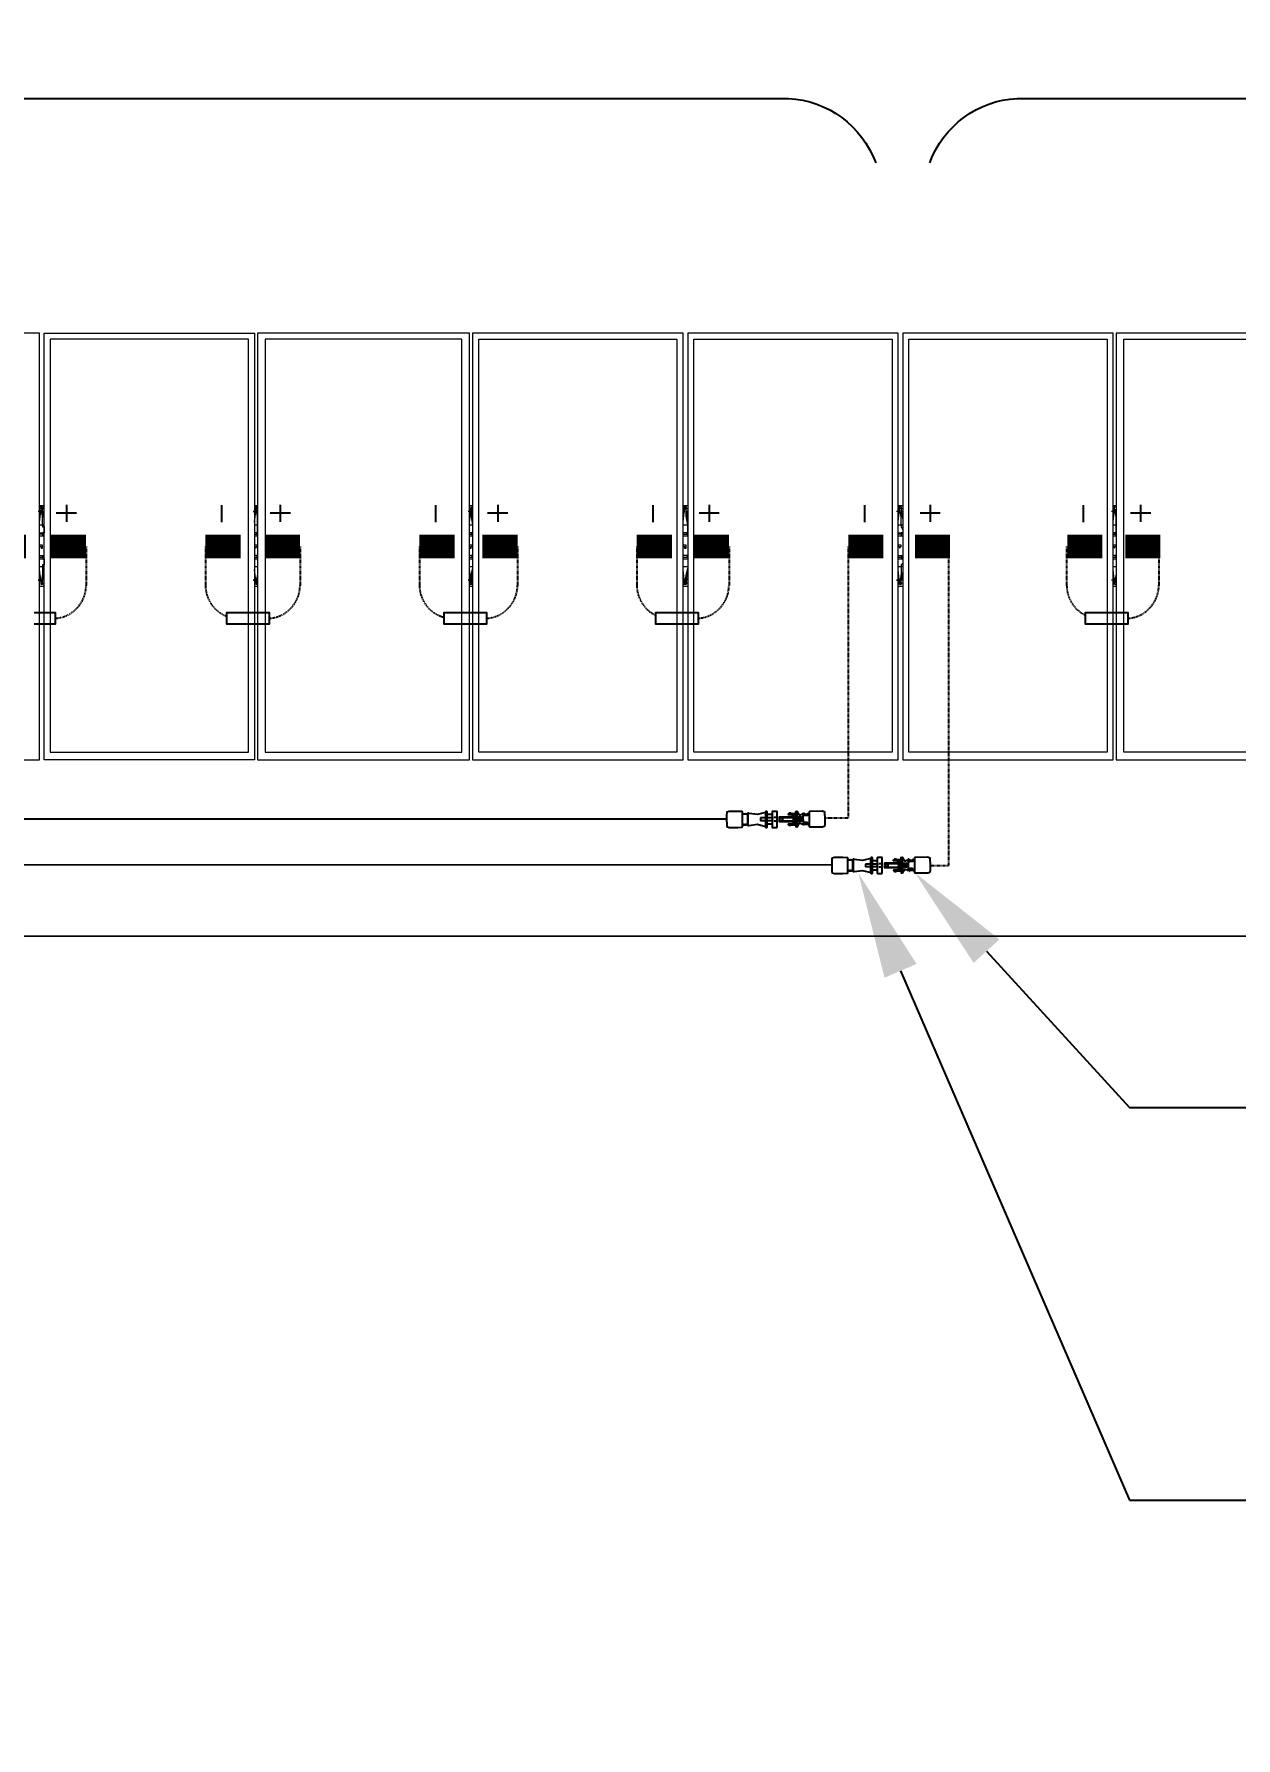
# Model space of a CAD drawing. Header units: feet. Extents: x -9903 to 12307, y -41 to 4121.
# Drawn here: x 2488.9 to 2743.8, y 2330.6 to 2692 of the extents above; entities that cross this region are included whole.
import ezdxf
from ezdxf import colors
from ezdxf.entities.mleader import LeaderData, LeaderLine
from ezdxf.lldxf.tags import DXFTag
from ezdxf.math import Vec2, Vec3

# ---------------------------------------------------------------- set-up
doc = ezdxf.new("R2010")
doc.units = ezdxf.units.FT
doc.header["$MEASUREMENT"] = 0
doc.linetypes.add('HIDDEN', pattern=[0.375, 0.25, -0.125])
for name, color, linetype in [('E-HARN-COMP', 8, 'Continuous'), ('E-TRNK-CABL-NEG', 6, 'HIDDEN'), ('E-TRUNK-CABLE-POS', 6, 'HIDDEN'), ('G-ANNO-TEXT', 1, 'Continuous'), ('Polarity-Text', 7, 'Continuous'), ('PV-DC-CABL-UG+', 5, 'DC+'), ('PV-DC-CABL-UG-', 10, 'DC-')]:
    doc.layers.add(name, color=color, linetype=linetype)
doc.styles.add('NEI-A', font='arial.ttf')
tags = doc.linetypes.add('DC+', pattern='A,0.176989,-0.049113,["DC+",NEI-A,S=0.1,R=0,X=0,Y=-0.05],-0.049113,-0.250887,0.176989', length=0.703091).pattern_tags.tags
tags[6] = DXFTag(74, 10)
tags = doc.linetypes.add('DC-', pattern='A,0.176989,-0.049113,["DC-",NEI-A,S=0.1,R=0,X=0,Y=-0.05],-0.049113,-0.250887,0.176989', length=0.703091).pattern_tags.tags
tags[6] = DXFTag(74, 10)

# ---------------------------------------------------------------- blocks, each defined once
blk = doc.blocks.new('A$Cc93f9aa1')
at = {"lineweight": 5}
for points in [[(6.2514, 0), (6.2514, 0.4666), (6.0198, 0.4666), (6.0198, 0)], [(6.4847, 0.4666), (6.2547, 0.4666), (6.2547, 0), (6.4847, 0)], [(6.7197, 0.4666), (6.4897, 0.4666), (6.4897, 0), (6.7197, 0)], [(6.7247, 0), (6.9547, 0), (6.9547, 0.4666), (6.7247, 0.4666)], [(6.9581, 0), (7.1897, 0), (7.1897, 0.4666), (6.9581, 0.4666)], [(7.423, 0.4666), (7.423, 0), (7.193, 0), (7.193, 0.4666)], [(7.658, 0.4666), (7.428, 0.4666), (7.428, 0), (7.658, 0)], [(6.0281, 0.4583), (6.2431, 0.4583), (6.2431, 0.0067), (6.0281, 0.0067)], [(6.2614, 0.4583), (6.4781, 0.4583), (6.4781, 0.0067), (6.2614, 0.0067)], [(6.4964, 0.4583), (6.7131, 0.4583), (6.7131, 0.0067), (6.4964, 0.0067)], [(6.7314, 0.4583), (6.9481, 0.4583), (6.9481, 0.0067), (6.7314, 0.0067)], [(7.1814, 0.0067), (7.1814, 0.4583), (6.9664, 0.4583), (6.9664, 0.0067)], [(7.4164, 0.4583), (7.1997, 0.4583), (7.1997, 0.0067), (7.4164, 0.0067)], [(6.2531, 0.235), (6.2531, 0.2333), (6.2514, 0.2333), (6.2514, 0.2317), (6.2531, 0.2317), (6.2547, 0.2317), (6.2547, 0.2333)], [(6.4881, 0.235), (6.4864, 0.2333), (6.4864, 0.2317), (6.4897, 0.2317), (6.4897, 0.2333), (6.4881, 0.2333)], [(6.7231, 0.235), (6.7214, 0.235), (6.7214, 0.2317), (6.7247, 0.2317), (6.7247, 0.2333), (6.7231, 0.2333)], [(6.9564, 0.235), (6.9564, 0.2333), (6.9547, 0.2333), (6.9547, 0.2317), (6.9564, 0.2317), (6.9581, 0.2317), (6.9581, 0.2333), (6.9581, 0.235)], [(7.1914, 0.235), (7.1914, 0.2333), (7.1897, 0.2333), (7.1897, 0.2317), (7.1914, 0.2317), (7.193, 0.2317), (7.193, 0.2333)], [(7.4264, 0.235), (7.4247, 0.235), (7.4247, 0.2317), (7.428, 0.2317), (7.428, 0.2333), (7.4264, 0.2333)]]:
    blk.add_lwpolyline(points, close=True, dxfattribs=at)
for points in [[(6.2547, 0.2767), (6.2514, 0.2767)], [(6.2531, 0.27), (6.2531, 0.2733), (6.2531, 0.275), (6.2531, 0.2733), (6.2514, 0.2717), (6.2514, 0.27), (6.2514, 0.2683)], [(6.2531, 0.255), (6.2514, 0.255), (6.2514, 0.2633), (6.2531, 0.2733)], [(6.4897, 0.2767), (6.4847, 0.2767)], [(6.4847, 0.255), (6.4864, 0.255), (6.4864, 0.2633), (6.4881, 0.2733)], [(6.4881, 0.27), (6.4881, 0.2733), (6.4864, 0.2733), (6.4864, 0.27), (6.4864, 0.2683)], [(6.4881, 0.2733), (6.4881, 0.275), (6.4881, 0.2733)], [(6.7247, 0.2767), (6.7197, 0.2767)], [(6.7197, 0.2683), (6.7214, 0.27), (6.7214, 0.2733), (6.7231, 0.2733), (6.7231, 0.275), (6.7247, 0.275)], [(6.7214, 0.255), (6.7197, 0.255), (6.7197, 0.2567), (6.7214, 0.2633), (6.7231, 0.2733)], [(6.7231, 0.27), (6.7231, 0.2733), (6.7231, 0.275)], [(6.9581, 0.2767), (6.9547, 0.2767)], [(6.9564, 0.255), (6.9547, 0.255), (6.9547, 0.2567), (6.9564, 0.2633), (6.9564, 0.2733), (6.9564, 0.275), (6.9564, 0.2733), (6.9564, 0.2717), (6.9547, 0.27), (6.9547, 0.2683)], [(6.9564, 0.275), (6.9581, 0.275)], [(6.9581, 0.27), (6.9581, 0.2733)], [(7.193, 0.2767), (7.1897, 0.2767)], [(7.1914, 0.27), (7.1914, 0.2733), (7.1914, 0.275), (7.1914, 0.2733), (7.1897, 0.2717), (7.1897, 0.2683)], [(7.1914, 0.255), (7.1897, 0.255), (7.1897, 0.2633), (7.1914, 0.2733)], [(7.428, 0.2767), (7.423, 0.2767)], [(7.423, 0.255), (7.4247, 0.255), (7.4247, 0.2633), (7.4264, 0.2733)], [(7.4264, 0.27), (7.4264, 0.2733), (7.4264, 0.275), (7.4264, 0.2733), (7.4247, 0.2733), (7.4247, 0.2683)], [(6.2531, 0.2467), (6.2514, 0.2467), (6.2514, 0.255)], [(6.2547, 0.2467), (6.2514, 0.2467)], [(6.2547, 0.245), (6.2514, 0.245), (6.2531, 0.245)], [(6.2514, 0.245), (6.2514, 0.2433), (6.2547, 0.2433)], [(6.4897, 0.2467), (6.4864, 0.2467), (6.4847, 0.2467), (6.4847, 0.2517), (6.4864, 0.2533), (6.4864, 0.255)], [(6.4847, 0.2467), (6.4864, 0.2467)], [(6.4897, 0.245), (6.4864, 0.245), (6.4847, 0.245)], [(6.4897, 0.2433), (6.4864, 0.2433), (6.4847, 0.2433)], [(6.4864, 0.2433), (6.4864, 0.245)], [(6.7214, 0.2467), (6.7197, 0.2467), (6.7197, 0.255)], [(6.7247, 0.2467), (6.7197, 0.2467)], [(6.7247, 0.245), (6.7197, 0.245), (6.7214, 0.245)], [(6.7197, 0.245), (6.7197, 0.2433), (6.7247, 0.2433)], [(6.9564, 0.2467), (6.9547, 0.2467), (6.9547, 0.255)], [(6.9581, 0.2467), (6.9547, 0.2467)], [(6.9581, 0.245), (6.9547, 0.245), (6.9564, 0.245)], [(6.9547, 0.245), (6.9547, 0.2433), (6.9581, 0.2433)], [(7.1914, 0.2467), (7.1897, 0.2467), (7.1897, 0.255)], [(7.193, 0.2467), (7.1897, 0.2467)], [(7.193, 0.245), (7.1897, 0.245), (7.1914, 0.245)], [(7.1897, 0.245), (7.1897, 0.2433), (7.193, 0.2433)], [(7.428, 0.2467), (7.4247, 0.2467), (7.423, 0.2467), (7.423, 0.2533), (7.4247, 0.2533), (7.4247, 0.255)], [(7.423, 0.2467), (7.4247, 0.2467)], [(7.428, 0.245), (7.4247, 0.245), (7.423, 0.245)], [(7.428, 0.2433), (7.4247, 0.2433), (7.423, 0.2433)], [(7.4247, 0.2433), (7.4247, 0.245)], [(6.2547, 0.2217), (6.2514, 0.2217), (6.2514, 0.22)], [(6.2547, 0.22), (6.2514, 0.22), (6.2531, 0.22)], [(6.2531, 0.2183), (6.2514, 0.2183), (6.2514, 0.21), (6.2514, 0.2), (6.2531, 0.1933), (6.2531, 0.1917), (6.2547, 0.1917)], [(6.2514, 0.2183), (6.2547, 0.2183)], [(6.4897, 0.2217), (6.4864, 0.2217), (6.4847, 0.2217)], [(6.4847, 0.22), (6.4864, 0.22), (6.4897, 0.22)], [(6.4864, 0.21), (6.4864, 0.2117), (6.4847, 0.215), (6.4847, 0.2183), (6.4864, 0.2183), (6.4847, 0.2183)], [(6.4847, 0.21), (6.4864, 0.21), (6.4864, 0.2), (6.4881, 0.1933), (6.4881, 0.1917), (6.4897, 0.1917)], [(6.4864, 0.22), (6.4864, 0.2217)], [(6.4897, 0.2183), (6.4864, 0.2183)], [(6.7247, 0.2217), (6.7197, 0.2217), (6.7197, 0.22)], [(6.7247, 0.22), (6.7197, 0.22), (6.7214, 0.22)], [(6.7214, 0.2183), (6.7197, 0.2183), (6.7197, 0.21), (6.7214, 0.2), (6.7214, 0.1933), (6.7231, 0.1917), (6.7247, 0.1917)], [(6.7197, 0.2183), (6.7247, 0.2183)], [(6.9581, 0.2217), (6.9547, 0.2217), (6.9547, 0.22)], [(6.9581, 0.22), (6.9547, 0.22), (6.9564, 0.22)], [(6.9547, 0.1967), (6.9547, 0.195), (6.9564, 0.1933), (6.9564, 0.19), (6.9564, 0.1917), (6.9564, 0.2), (6.9547, 0.21), (6.9547, 0.2183), (6.9564, 0.2183)], [(6.9547, 0.2183), (6.9581, 0.2183)], [(7.193, 0.2217), (7.1897, 0.2217), (7.1897, 0.22)], [(7.193, 0.22), (7.1897, 0.22), (7.1914, 0.22)], [(7.1914, 0.2183), (7.1897, 0.2183), (7.1897, 0.21), (7.1897, 0.2), (7.1914, 0.1933), (7.1914, 0.1917), (7.193, 0.1917)], [(7.1897, 0.2183), (7.193, 0.2183)], [(7.428, 0.2217), (7.4247, 0.2217), (7.423, 0.2217)], [(7.423, 0.22), (7.428, 0.22)], [(7.4247, 0.21), (7.4247, 0.2117), (7.423, 0.2117), (7.423, 0.2183), (7.4247, 0.2183), (7.423, 0.2183)], [(7.423, 0.21), (7.4247, 0.21), (7.4247, 0.2), (7.4264, 0.1933), (7.4264, 0.1917), (7.428, 0.1917)], [(7.4247, 0.22), (7.4247, 0.2217)], [(7.428, 0.2183), (7.4247, 0.2183)], [(6.2514, 0.1967), (6.2514, 0.195), (6.2514, 0.1933), (6.2531, 0.1933), (6.2531, 0.19), (6.2547, 0.19)], [(6.2547, 0.1883), (6.2514, 0.1883)], [(6.2531, 0.195), (6.2531, 0.1917), (6.2531, 0.19)], [(6.4897, 0.1883), (6.4847, 0.1883)], [(6.4881, 0.19), (6.4881, 0.1917), (6.4864, 0.1917), (6.4864, 0.195), (6.4864, 0.1967)], [(6.4881, 0.195), (6.4881, 0.1917), (6.4881, 0.19), (6.4897, 0.19)], [(6.7197, 0.1967), (6.7214, 0.195), (6.7214, 0.1917), (6.7231, 0.1917), (6.7231, 0.19), (6.7247, 0.19)], [(6.7247, 0.1883), (6.7197, 0.1883)], [(6.7231, 0.195), (6.7231, 0.1917), (6.7231, 0.19)], [(6.9581, 0.1883), (6.9547, 0.1883)], [(6.9564, 0.1917), (6.9581, 0.1917), (6.9581, 0.195)], [(7.1897, 0.1967), (7.1897, 0.1933), (7.1914, 0.1933), (7.1914, 0.19), (7.1914, 0.1917), (7.1914, 0.195)], [(7.193, 0.1883), (7.1897, 0.1883)], [(7.1914, 0.19), (7.193, 0.19)], [(7.428, 0.1883), (7.423, 0.1883)], [(7.4247, 0.1967), (7.4247, 0.1917), (7.4264, 0.1917), (7.4264, 0.19), (7.4264, 0.1917), (7.4264, 0.195)], [(7.4264, 0.19), (7.428, 0.19)]]:
    blk.add_lwpolyline(points, dxfattribs=at)
at = {"color": 8, "lineweight": 5, "true_color": 0x808080}
for points in [[(6.2547, 0.2767), (6.2514, 0.2767)], [(6.2514, 0.2733), (6.2514, 0.275), (6.2531, 0.275)], [(6.2514, 0.2617), (6.2514, 0.27), (6.2531, 0.27)], [(6.2514, 0.2667), (6.2514, 0.2683), (6.2531, 0.2683)], [(6.2531, 0.2733), (6.2531, 0.2733)], [(6.2531, 0.2733), (6.2547, 0.2583)], [(6.2547, 0.2683), (6.2547, 0.27), (6.2564, 0.27)], [(6.4897, 0.2767), (6.4847, 0.2767)], [(6.4847, 0.2733), (6.4864, 0.2733), (6.4864, 0.275), (6.4881, 0.275)], [(6.4847, 0.27), (6.4864, 0.27), (6.4864, 0.2683), (6.4847, 0.2617)], [(6.4847, 0.2667), (6.4864, 0.2683), (6.4847, 0.2683)], [(6.4881, 0.2733), (6.4881, 0.2733)], [(6.4881, 0.2733), (6.4897, 0.2583)], [(6.4897, 0.2683), (6.4897, 0.27)], [(6.7247, 0.2767), (6.7197, 0.2767)], [(6.7197, 0.2733), (6.7214, 0.2733), (6.7214, 0.275), (6.7231, 0.275)], [(6.7197, 0.27), (6.7214, 0.27), (6.7214, 0.2683), (6.7197, 0.2617)], [(6.7197, 0.2667), (6.7197, 0.2683), (6.7214, 0.2683)], [(6.7231, 0.2733), (6.7231, 0.2733)], [(6.7231, 0.2733), (6.7247, 0.2583)], [(6.7247, 0.2683), (6.7231, 0.27), (6.7247, 0.27)], [(6.7247, 0.2717), (6.7247, 0.2717)], [(6.9581, 0.2767), (6.9547, 0.2767)], [(6.9547, 0.2733), (6.9547, 0.275), (6.9564, 0.275)], [(6.9547, 0.2617), (6.9547, 0.27), (6.9564, 0.27)], [(6.9547, 0.2667), (6.9547, 0.2683), (6.9564, 0.2683)], [(6.9564, 0.2733), (6.9581, 0.2583)], [(6.9581, 0.2733), (6.9581, 0.2733)], [(6.9581, 0.2683), (6.9581, 0.27)], [(7.193, 0.2767), (7.1897, 0.2767)], [(7.1897, 0.2733), (7.1897, 0.275), (7.1914, 0.275)], [(7.1897, 0.2617), (7.1897, 0.27), (7.1914, 0.27)], [(7.1897, 0.2667), (7.1897, 0.2683), (7.1914, 0.2683)], [(7.1914, 0.2733), (7.1914, 0.2733)], [(7.1914, 0.2733), (7.193, 0.2583)], [(7.193, 0.2683), (7.193, 0.27)], [(7.428, 0.2767), (7.423, 0.2767)], [(7.423, 0.2733), (7.4247, 0.2733), (7.4247, 0.275), (7.4264, 0.275)], [(7.423, 0.27), (7.4247, 0.27), (7.4247, 0.2683), (7.423, 0.2617)], [(7.423, 0.2683), (7.4247, 0.2683), (7.423, 0.2667)], [(7.4264, 0.2733), (7.4264, 0.2733)], [(7.4264, 0.2733), (7.428, 0.2583)], [(7.428, 0.2683), (7.428, 0.27)], [(6.2547, 0.255), (6.2514, 0.255)], [(6.4897, 0.255), (6.4864, 0.255)], [(6.7247, 0.255), (6.7197, 0.255)], [(6.9581, 0.255), (6.9547, 0.255)], [(7.193, 0.255), (7.1897, 0.255)], [(7.428, 0.255), (7.4247, 0.255)], [(6.2514, 0.21), (6.2547, 0.21)], [(6.2547, 0.2067), (6.2531, 0.1917)], [(6.4864, 0.21), (6.4897, 0.21)], [(6.4897, 0.2067), (6.4881, 0.1917)], [(6.7197, 0.21), (6.7247, 0.21)], [(6.7247, 0.2067), (6.7231, 0.1917)], [(6.9547, 0.21), (6.9581, 0.21)], [(6.9581, 0.2067), (6.9564, 0.1917)], [(7.1897, 0.21), (7.193, 0.21)], [(7.193, 0.2067), (7.1914, 0.1917)], [(7.4247, 0.21), (7.428, 0.21)], [(7.428, 0.2067), (7.4264, 0.1917)], [(6.2514, 0.2033), (6.2514, 0.195), (6.2531, 0.195)], [(6.2514, 0.1967), (6.2514, 0.1983)], [(6.2531, 0.19), (6.2514, 0.19), (6.2514, 0.1917)], [(6.2547, 0.1883), (6.2514, 0.1883)], [(6.2531, 0.1917), (6.2531, 0.1917)], [(6.2547, 0.1967), (6.2547, 0.195), (6.2564, 0.195)], [(6.4847, 0.195), (6.4864, 0.195), (6.4864, 0.1967), (6.4847, 0.2033)], [(6.4847, 0.1967), (6.4864, 0.1967), (6.4847, 0.1983)], [(6.4881, 0.19), (6.4864, 0.19), (6.4864, 0.1917), (6.4847, 0.1917)], [(6.4897, 0.1883), (6.4847, 0.1883)], [(6.4881, 0.1917), (6.4881, 0.1917)], [(6.4897, 0.1967), (6.4897, 0.195), (6.4914, 0.195)], [(6.7197, 0.195), (6.7214, 0.195), (6.7214, 0.1967), (6.7197, 0.2033)], [(6.7214, 0.1967), (6.7197, 0.1967), (6.7197, 0.1983)], [(6.7231, 0.19), (6.7214, 0.19), (6.7214, 0.1917), (6.7197, 0.1917)], [(6.7247, 0.1883), (6.7197, 0.1883)], [(6.7247, 0.195), (6.7231, 0.195), (6.7247, 0.1967)], [(6.7231, 0.195), (6.7231, 0.195)], [(6.7231, 0.1917), (6.7231, 0.1917)], [(6.9547, 0.2033), (6.9547, 0.195), (6.9564, 0.195)], [(6.9564, 0.1967), (6.9547, 0.1967), (6.9547, 0.1983)], [(6.9564, 0.19), (6.9547, 0.1917)], [(6.9581, 0.1883), (6.9547, 0.1883)], [(6.9581, 0.1967), (6.9581, 0.195), (6.9597, 0.195)], [(6.9581, 0.1917), (6.9581, 0.1917)], [(7.1897, 0.2033), (7.1897, 0.195), (7.1914, 0.195)], [(7.1897, 0.1967), (7.1897, 0.1983)], [(7.1914, 0.19), (7.1897, 0.19), (7.1897, 0.1917)], [(7.193, 0.1883), (7.1897, 0.1883)], [(7.1914, 0.1917), (7.1914, 0.1917)], [(7.193, 0.1967), (7.193, 0.195), (7.1947, 0.195)], [(7.423, 0.195), (7.4247, 0.195), (7.4247, 0.1967), (7.423, 0.2033)], [(7.423, 0.1967), (7.4247, 0.1967), (7.423, 0.1983)], [(7.4264, 0.19), (7.4247, 0.19), (7.4247, 0.1917), (7.423, 0.1917)], [(7.428, 0.1883), (7.423, 0.1883)], [(7.4264, 0.1917), (7.4264, 0.1917)], [(7.428, 0.1967), (7.428, 0.195), (7.4297, 0.195)]]:
    blk.add_lwpolyline(points, dxfattribs=at)
for points in [[(6.4914, 0.27), (6.4897, 0.27)], [(6.9597, 0.27), (6.9581, 0.27)], [(7.1947, 0.27), (7.193, 0.27)], [(7.4297, 0.27), (7.428, 0.27)]]:
    blk.add_lwpolyline(points, close=True, dxfattribs=at)
blk = doc.blocks.new('A$C2C7A52CE')
at = {"layer": 'E-HARN-COMP'}
for p, q in [((-0.496, 0.086, 0.079), (-0.494, 0.085, 0.079)), ((-0.496, -0.086, 0.079), (-0.494, -0.085, 0.079))]:
    blk.add_line(p, q, dxfattribs=at)
for points, elevation in [([(-0.634, -0.1), (-0.636, -0.098), (-0.636, 0.098), (-0.634, 0.1), (-0.576, 0.1), (-0.573, 0.097), (-0.573, -0.097), (-0.576, -0.1), (-0.634, -0.1)], -0.033), ([(-0.634, 0.031), (-0.629, 0.031), (-0.629, 0.022), (-0.598, 0.022)], 0.079), ([(-0.573, 0.062), (-0.571, 0.06), (-0.515, 0.06), (-0.512, 0.062)], 0.015), ([(-0.509, -0.1), (-0.512, -0.097), (-0.512, 0.097), (-0.509, 0.1), (-0.496, 0.1), (-0.496, -0.1), (-0.509, -0.1)], -0.033), ([(-0.493, 0.097), (-0.493, 0.093), (-0.491, 0.089), (-0.389, 0.062), (-0.284, 0.075), (-0.281, 0.078), (-0.27, 0.078), (-0.27, -0.078), (-0.281, -0.078), (-0.284, -0.075), (-0.389, -0.062), (-0.491, -0.089), (-0.493, -0.097), (-0.493, 0.097)], -0.033), ([(-0.27, -0.078), (-0.267, -0.075), (-0.267, 0.075), (-0.27, 0.078)], -0.033), ([(-0.267, 0.069), (-0.263, 0.065), (-0.246, 0.065), (-0.246, 0.072), (-0.237, 0.072), (-0.237, 0.065), (-0.222, 0.065), (-0.218, 0.072), (-0.216, 0.072), (-0.212, 0.065), (-0.209, 0.065), (-0.204, 0.072), (-0.203, 0.072)], 0.079), ([(-0.003, -0.087), (-0.006, -0.091), (-0.033, -0.1), (-0.141, -0.1), (-0.198, -0.098), (-0.203, -0.095), (-0.203, 0.094), (-0.198, 0.098), (-0.141, 0.1), (-0.034, 0.1), (-0.006, 0.09), (-0.003, 0.087), (0, 0.059), (0, 0.002), (-0.002, -0.07), (-0.003, -0.087)], -0.024), ([(-0.634, -0.031), (-0.629, -0.031), (-0.629, -0.022), (-0.598, -0.022)], 0.079), ([(-0.573, -0.063), (-0.571, -0.06), (-0.515, -0.06), (-0.512, -0.063)], 0.015), ([(-0.267, -0.069), (-0.263, -0.065), (-0.246, -0.065), (-0.246, -0.072), (-0.237, -0.072), (-0.237, -0.065), (-0.229, -0.065), (-0.225, -0.073), (-0.223, -0.073), (-0.218, -0.065), (-0.215, -0.065), (-0.211, -0.073), (-0.209, -0.073), (-0.205, -0.065), (-0.203, -0.065)], -0.039)]:
    blk.add_lwpolyline(points, dxfattribs=dict(at, elevation=elevation))
for points in [[(-0.59, 0.018), (-0.426, 0.018)], [(-0.426, 0.018), (-0.426, -0.018)], [(-0.59, -0.018), (-0.426, -0.018)]]:
    blk.add_lwpolyline(points, dxfattribs=at)
blk = doc.blocks.new('A$C084F4888')
at = {"layer": 'E-HARN-COMP'}
for p, q in [((0.523, 0.021, 0.006), (0.415, 0.021, 0.006)), ((0.54, 0.017, 0.006), (0.568, 0.017, 0.006)), ((0.523, -0.021, 0.006), (0.415, -0.021, 0.006)), ((0.54, -0.017, 0.006), (0.568, -0.017, 0.006))]:
    blk.add_line(p, q, dxfattribs=at)
for points, elevation in [([(0.196, -0.096), (0.2, -0.092), (0.2, 0.092), (0.196, 0.097), (0.034, 0.098), (0.006, 0.089), (0.003, 0.086), (0.001, 0.071), (0, 0.031), (0, -0.01), (0.001, -0.072), (0.003, -0.086), (0.033, -0.098), (0.196, -0.096)], -0.011), ([(0.2, 0.068), (0.202, 0.064), (0.203, 0.062), (0.203, 0.056), (0.204, 0.056), (0.205, 0.062), (0.205, 0.064), (0.209, 0.072), (0.212, 0.072), (0.216, 0.064), (0.217, 0.056), (0.22, 0.056)], 0.053), ([(0.275, 0.077), (0.275, -0.077), (0.277, -0.074), (0.277, -0.063), (0.282, -0.059), (0.294, -0.059), (0.314, -0.052), (0.322, -0.052), (0.326, -0.054), (0.351, -0.097), (0.353, -0.098), (0.353, 0.098), (0.35, 0.096), (0.326, 0.054), (0.322, 0.052), (0.314, 0.052), (0.294, 0.059), (0.282, 0.059), (0.277, 0.063), (0.277, 0.074), (0.275, 0.077)], 0), ([(0.353, 0.086), (0.366, 0.086)], 0.004), ([(0.466, 0.063), (0.466, 0.065), (0.457, 0.073), (0.45, 0.076), (0.431, 0.076), (0.433, 0.07), (0.373, 0.07), (0.369, 0.075), (0.369, 0.096), (0.366, 0.098), (0.366, -0.098), (0.369, -0.096), (0.369, -0.075), (0.373, -0.07), (0.433, -0.07), (0.431, -0.076), (0.45, -0.076), (0.457, -0.073), (0.466, -0.065), (0.466, -0.063), (0.464, -0.062), (0.373, -0.059), (0.369, -0.055), (0.369, -0.044), (0.371, -0.042), (0.371, 0.042), (0.369, 0.044), (0.369, 0.055), (0.373, 0.059)], 0.027), ([(0.373, 0.059), (0.464, 0.062), (0.466, 0.063)], 0.027), ([(0.2, -0.067), (0.203, -0.072), (0.205, -0.072), (0.209, -0.064), (0.212, -0.064), (0.216, -0.072), (0.218, -0.072), (0.223, -0.064), (0.223, -0.062)], 0.006), ([(0.353, -0.086), (0.366, -0.086)], 0.004)]:
    blk.add_lwpolyline(points, dxfattribs=dict(at, elevation=elevation))
for points in [[(0.266, 0.077), (0.264, 0.074), (0.264, 0.067), (0.259, 0.062), (0.252, 0.062), (0.252, 0.064), (0.227, 0.064), (0.227, 0.062), (0.226, 0.062), (0.222, 0.062), (0.22, 0.06), (0.22, 0.05), (0.221, 0.047), (0.223, 0.045), (0.226, 0.044), (0.26, 0.044), (0.263, 0.045), (0.264, 0.048), (0.264, 0.067)], [(0.371, 0.037), (0.38, 0.037)], [(0.38, -0.042), (0.38, 0.042), (0.381, 0.041), (0.381, -0.041), (0.38, -0.042)], [(0.382, 0.035), (0.385, 0.034), (0.385, -0.034), (0.382, -0.035), (0.382, 0.035), (0.381, 0.039)], [(0.385, 0.029), (0.392, 0.029)], [(0.397, 0.039), (0.396, 0.035), (0.392, 0.034), (0.392, -0.034), (0.396, -0.035), (0.396, 0.035)], [(0.398, 0.042), (0.397, 0.041), (0.397, -0.041), (0.398, -0.042), (0.398, 0.042)], [(0.398, 0.037), (0.403, 0.037)], [(0.403, 0.042), (0.406, 0.041), (0.41, 0.038), (0.41, 0.034), (0.414, 0.032), (0.573, 0.032), (0.574, 0.031), (0.575, 0.024), (0.575, -0.024), (0.575, -0.03), (0.573, -0.032), (0.414, -0.032), (0.41, -0.038), (0.406, -0.041), (0.405, -0.042), (0.403, -0.042), (0.403, 0.042)], [(0.537, 0.024), (0.538, 0.022), (0.538, -0.022), (0.537, -0.024), (0.537, 0.024)], [(0.575, 0.024), (0.57, 0.019), (0.57, -0.019), (0.575, -0.024)], [(0.266, -0.077), (0.264, -0.074), (0.264, -0.067), (0.259, -0.062), (0.252, -0.062), (0.252, -0.064), (0.227, -0.064), (0.227, -0.062), (0.226, -0.062), (0.222, -0.062), (0.22, -0.06), (0.22, -0.05), (0.221, -0.047), (0.223, -0.045), (0.226, -0.044), (0.26, -0.044), (0.263, -0.045), (0.264, -0.048), (0.264, -0.067)], [(0.371, -0.037), (0.38, -0.037)], [(0.381, -0.039), (0.382, -0.035)], [(0.385, -0.029), (0.392, -0.029)], [(0.396, -0.035), (0.397, -0.039)], [(0.398, -0.037), (0.403, -0.037)]]:
    blk.add_lwpolyline(points, dxfattribs=at)
at = {"layer": 'E-HARN-COMP', "elevation": 0.063}
blk.add_lwpolyline([(0.351, 0.024), (0.299, 0.024), (0.299, -0.024), (0.351, -0.024)], close=True, dxfattribs=at)
at = {"layer": 'E-HARN-COMP'}
blk.add_circle((0.318, 0, 0.052), 0.0136, dxfattribs=at)

msp = doc.modelspace()

# ---------------------------------------------------------------- linework, layer by layer
at = {"layer": 'E-HARN-COMP', "const_width": 5}
for points in [[(2479.79, 2583.32), (2487.24, 2583.32)], [(2492.5, 2583.32), (2499.96, 2583.32)], [(2525.26, 2583.32), (2532.72, 2583.32)], [(2537.88, 2583.32), (2545.33, 2583.32)], [(2570.64, 2583.32), (2578.09, 2583.32)], [(2583.98, 2583.32), (2591.44, 2583.32)], [(2616.74, 2583.32), (2624.19, 2583.32)], [(2628.84, 2583.32), (2636.29, 2583.32)], [(2661.59, 2583.32), (2669.05, 2583.32)], [(2675.7, 2583.32), (2683.15, 2583.32)], [(2708.02, 2583.32), (2715.48, 2583.32)], [(2720.32, 2583.32), (2727.78, 2583.32)]]:
    msp.add_lwpolyline(points, dxfattribs=at)
at = {"layer": 'E-HARN-COMP'}
for points in [[(2488.92, 2566.91), (2493.49, 2566.91), (2493.49, 2569.23), (2488.92, 2569.23)], [(2534.3, 2569.23), (2529.73, 2569.23), (2529.73, 2566.91), (2534.3, 2566.91)], [(2534.3, 2566.91), (2538.86, 2566.91), (2538.86, 2569.23), (2534.3, 2569.23)], [(2580.4, 2569.23), (2575.83, 2569.23), (2575.83, 2566.91), (2580.4, 2566.91)], [(2580.4, 2566.91), (2584.96, 2566.91), (2584.96, 2569.23), (2580.4, 2569.23)], [(2625.25, 2569.23), (2620.69, 2569.23), (2620.69, 2566.91), (2625.25, 2566.91)], [(2625.25, 2566.91), (2629.82, 2566.91), (2629.82, 2569.23), (2625.25, 2569.23)], [(2716.4, 2569.23), (2711.84, 2569.23), (2711.84, 2566.91), (2716.4, 2566.91)], [(2716.4, 2566.91), (2720.97, 2566.91), (2720.97, 2569.23), (2716.4, 2569.23)]]:
    msp.add_lwpolyline(points, dxfattribs=at)
at = {"layer": 'E-TRNK-CABL-NEG', "ltscale": 0.1}
for points in [[(2525.26, 2583.32), (2525.26, 2575.08, 0.30904), (2529.73, 2568.53, 0.30904)], [(2570.64, 2583.32), (2570.64, 2575.08, 0.338726), (2575.83, 2568.3, 0.338726)], [(2616.74, 2583.32), (2616.74, 2575.08, 0.286977), (2620.69, 2568.76, 0.286977)], [(2707.89, 2583.32), (2707.89, 2575.08, 0.286977), (2711.84, 2568.76, 0.286977)]]:
    msp.add_lwpolyline(points, format="xyb", dxfattribs=at)
msp.add_lwpolyline([(2661.59, 2583.32), (2661.59, 2525.71), (2656.67, 2525.71)], dxfattribs=at)
at = {"layer": 'E-TRUNK-CABLE-POS', "ltscale": 0.1}
for points in [[(2499.96, 2583.32), (2499.96, 2575.08, -0.391396), (2493.49, 2568.08, -0.391396)], [(2545.33, 2583.32), (2545.33, 2575.08, -0.391396), (2538.86, 2568.08, -0.391396)], [(2591.44, 2583.32), (2591.44, 2575.08, -0.391396), (2584.96, 2568.08, -0.391396)], [(2636.29, 2583.32), (2636.29, 2575.08, -0.391396), (2629.82, 2568.08, -0.391396)], [(2727.44, 2583.32), (2727.44, 2575.08, -0.391396), (2720.97, 2568.08, -0.391396)]]:
    msp.add_lwpolyline(points, format="xyb", dxfattribs=at)
msp.add_lwpolyline([(2682.83, 2583.32), (2682.83, 2515.59), (2678.99, 2515.59)], dxfattribs=at)
at = {"layer": 'G-ANNO-TEXT', "flags": 128}
for points in [[(1360.36, 2664.72, -0.444717), (1373.04, 2678.37), (1991.38, 2678.37, 0.298343), (2009.89, 2692.02, 0.298343), (2028.4, 2678.37), (2648.89, 2678.37, -0.298343), (2667.4, 2664.72)], [(2678.86, 2664.72, -0.298343), (2697.37, 2678.37), (3326.75, 2678.37, 0.298343), (3345.25, 2692.02, 0.298343), (3363.76, 2678.37), (3921.92, 2678.37, -0.512843), (3932.9, 2664.84)]]:
    msp.add_lwpolyline(points, format="xyb", dxfattribs=at)
at = {"layer": 'Polarity-Text'}
for p, q in [((2495.76, 2592.17), (2495.76, 2588.55)), ((2528.66, 2592.1), (2528.66, 2588.48)), ((2541.14, 2592.17), (2541.14, 2588.55)), ((2574.03, 2592.1), (2574.03, 2588.48)), ((2587.24, 2592.17), (2587.24, 2588.55)), ((2620.14, 2592.1), (2620.14, 2588.48)), ((2632.1, 2592.17), (2632.1, 2588.55)), ((2664.99, 2592.1), (2664.99, 2588.48)), ((2678.96, 2592.17), (2678.96, 2588.55)), ((2711.42, 2592.1), (2711.42, 2588.48)), ((2723.58, 2592.17), (2723.58, 2588.55)), ((2497.9, 2590.36), (2493.63, 2590.36)), ((2543.28, 2590.36), (2539, 2590.36)), ((2589.38, 2590.36), (2585.1, 2590.36)), ((2634.23, 2590.36), (2629.96, 2590.36)), ((2681.1, 2590.36), (2676.82, 2590.36)), ((2725.72, 2590.36), (2721.44, 2590.36))]:
    msp.add_line(p, q, dxfattribs=at)
at = {"layer": 'PV-DC-CABL-UG+', "ltscale": 0.6}
for points in [[(2635.76, 2525.47), (2051.79, 2525.47), (2051.79, 2503.63)], [(3892.55, 2500.55), (2054.73, 2500.68)]]:
    msp.add_lwpolyline(points, dxfattribs=at)
at = {"layer": 'PV-DC-CABL-UG-', "ltscale": 0.6}
msp.add_lwpolyline([(2658.07, 2515.7), (2039.27, 2515.96)], dxfattribs=at)

# ---------------------------------------------------------------- block references
at = {"xscale": 194.04614304, "yscale": 194.04614304, "zscale": 194.04614304, "rotation": 180}
msp.add_blockref('A$Cc93f9aa1', (3931.46, 2628.59), dxfattribs=at)
at = {"layer": 'E-HARN-COMP', "xscale": -16.84716062325401, "yscale": 16.84716062325401, "zscale": 16.84716062325401}
msp.add_blockref('A$C2C7A52CE', (2635.76, 2525.43, 0.4), dxfattribs=at)
at = {"layer": 'E-HARN-COMP', "xscale": 16.84716062325401, "yscale": 16.84716062325401, "zscale": 16.84716062325401, "rotation": 180.6156573093305}
msp.add_blockref('A$C084F4888', (2656.67, 2525.54, -0.15), dxfattribs=at)
msp.add_blockref('A$C084F4888', (2656.67, 2525.54, -0.15), dxfattribs=at)

# ---------------------------------------------------------------- next in the draw order: leaders
at = {"layer": 'G-ANNO-TEXT'}
ml = msp.add_multileader_mtext('Standard', dxfattribs=at)
ml.set_content('MALE MC4-EVO2 CONNECTOR (TYP.)', color=256, style='NEI-A')
ml.set_leader_properties()
ml.build(insert=Vec2(0, 0))
ml.multileader.update_dxf_attribs({"dogleg_length": 0.36, "arrow_head_size": 22.51})
ctx = ml.context
ctx.base_point, ctx.char_height, ctx.arrow_head_size, ctx.landing_gap_size, ctx.plane_origin = Vec3(2767.29, 2464.34, -0.35), 20, 22.51, 23.05, Vec3(9091.04, -3387.26, -0.35)
notes = []
notes.append((ctx, [(0, (1, 1, 0), (2721.19, 2464.34, -0.35), (1, 0), 46.1, [(1, [(2675.71, 2514.1, -0.35)], 0, [])])]))
ctx.mtext.insert, ctx.mtext.width, ctx.mtext.flow_direction = Vec3(2790.34, 2477.28, -0.35), 275.0109, 5
ctx.mtext.has_bg_fill, ctx.mtext.bg_color, ctx.mtext.bg_scale_factor, ctx.mtext.bg_transparency, ctx.mtext.use_window_bg_color = 1, -1073741824, 1.5, 0, 1
for ctx, leaders in notes:
    for number, flags, end, landing, length, lines in leaders:
        leader = LeaderData()
        leader.index, (leader.has_last_leader_line, leader.has_dogleg_vector, leader.attachment_direction) = number, flags
        leader.last_leader_point, leader.dogleg_vector, leader.dogleg_length = Vec3(end), Vec3(landing), length
        for number, points, colour, breaks in lines:
            line = LeaderLine()
            line.index, line.vertices, line.color, line.breaks = number, Vec3.list(points), colors.encode_raw_color(colour), breaks
            leader.lines.append(line)
        ctx.leaders.append(leader)

# ---------------------------------------------------------------- next in the draw order: leaders
ml = msp.add_multileader_mtext('Standard', dxfattribs=at)
ml.set_content('FEMALE MC4-EVO2 CONNECTOR (TYP.)', color=256, style='NEI-A')
ml.set_leader_properties()
ml.build(insert=Vec2(0, 0))
ml.multileader.update_dxf_attribs({"dogleg_length": 0.36, "arrow_head_size": 22.51})
ctx = ml.context
ctx.base_point, ctx.char_height, ctx.arrow_head_size, ctx.landing_gap_size, ctx.plane_origin = Vec3(2767.29, 2380.99, -0.15), 20, 22.51, 23.05, Vec3(9079.07, -3387.38, -0.15)
notes = []
notes.append((ctx, [(0, (1, 1, 0), (2721.19, 2380.99, -0.15), (1, 0), 46.1, [(1, [(2663.74, 2513.98, -0.15)], 0, [])])]))
ctx.mtext.insert, ctx.mtext.width, ctx.mtext.flow_direction = Vec3(2790.34, 2393.93, -0.15), 269.3713, 5
ctx.mtext.has_bg_fill, ctx.mtext.bg_color, ctx.mtext.bg_scale_factor, ctx.mtext.bg_transparency, ctx.mtext.use_window_bg_color = 1, -1073741824, 1.5, 0, 1
for ctx, leaders in notes:
    for number, flags, end, landing, length, lines in leaders:
        leader = LeaderData()
        leader.index, (leader.has_last_leader_line, leader.has_dogleg_vector, leader.attachment_direction) = number, flags
        leader.last_leader_point, leader.dogleg_vector, leader.dogleg_length = Vec3(end), Vec3(landing), length
        for number, points, colour, breaks in lines:
            line = LeaderLine()
            line.index, line.vertices, line.color, line.breaks = number, Vec3.list(points), colors.encode_raw_color(colour), breaks
            leader.lines.append(line)
        ctx.leaders.append(leader)

# ---------------------------------------------------------------- next in the draw order: block references
at = {"layer": 'E-HARN-COMP', "xscale": -16.84716062325401, "yscale": 16.84716062325401, "zscale": 16.84716062325401}
msp.add_blockref('A$C2C7A52CE', (2658.07, 2515.66, 0.4), dxfattribs=at)
at = {"layer": 'E-HARN-COMP', "xscale": 16.84716062325401, "yscale": 16.84716062325401, "zscale": 16.84716062325401, "rotation": 180.6156573093305}
msp.add_blockref('A$C084F4888', (2678.99, 2515.77, -0.15), dxfattribs=at)
msp.add_blockref('A$C084F4888', (2678.99, 2515.77, -0.15), dxfattribs=at)

doc.saveas('drawing.dxf')
